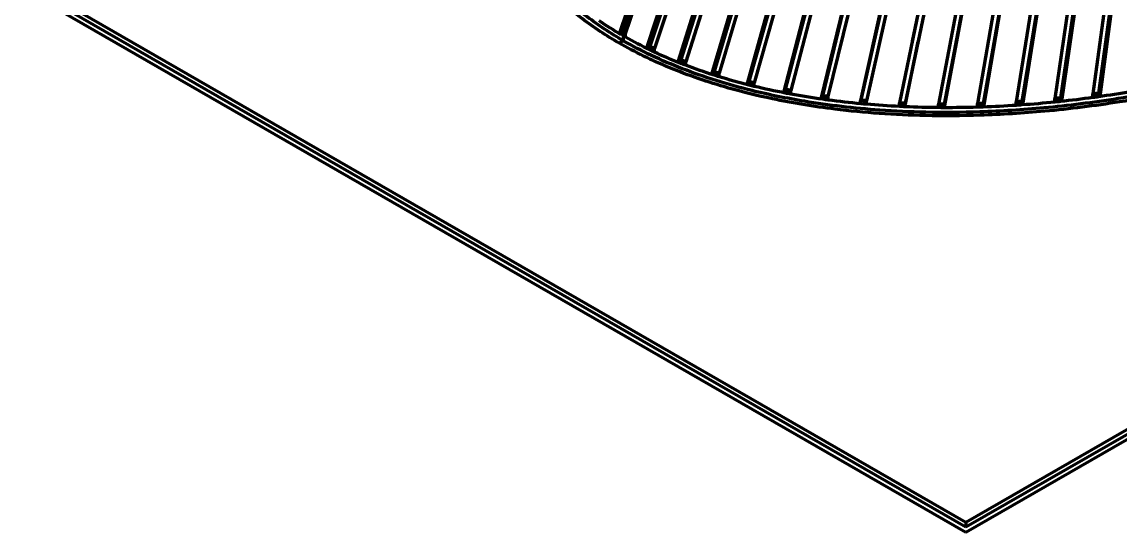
# Model space of a CAD drawing. Header units: inches. Extents: x -0.1 to 57.6, y -5.7 to 33.1.
# Drawn here: x 27.83 to 42.71, y -5.71 to 1.2 of the extents above; entities that cross this region are included whole.
import ezdxf

# ---------------------------------------------------------------- set-up
doc = ezdxf.new("R2010")
doc.units = ezdxf.units.IN
doc.header["$LTSCALE"] = 0.75
doc.header["$MEASUREMENT"] = 0
doc.layers.add('Visible', color=7, linetype='Continuous', lineweight=70)
doc.layers.add('Visible Narrow', color=7, linetype='Continuous', lineweight=35)

msp = doc.modelspace()

# ---------------------------------------------------------------- linework, layer by layer
at = {"layer": 'Visible', "extrusion": (0, 0.817547, -0.575862)}
for p, q in [((35.979, 1.0589), (37.5926, 5.8149)), ((35.9368, 1.0667), (37.5369, 5.7828)), ((36.0069, 1.0429), (37.6483, 5.7828)), ((37.8704, 5.6005), (36.2917, 0.8435)), ((37.9224, 5.6346), (36.3387, 0.8697)), ((37.9815, 5.6046), (36.3995, 0.841)), ((38.223, 5.4307), (36.7169, 0.6549)), ((38.2713, 5.4665), (36.7591, 0.6872)), ((38.3335, 5.4387), (36.8245, 0.662)), ((38.5935, 5.2739), (37.1712, 0.4914)), ((38.6377, 5.3114), (37.2079, 0.5287)), ((38.7029, 5.2859), (37.2772, 0.5071)), ((38.9803, 5.1309), (37.6497, 0.3537)), ((39.0204, 5.1699), (37.6806, 0.3949)), ((39.0882, 5.1468), (37.753, 0.377)), ((39.382, 5.0021), (38.1478, 0.2429)), ((39.4177, 5.0425), (38.1724, 0.286)), ((39.4879, 5.0219), (38.2472, 0.2718)), ((38.6787, 0.2017), (39.8282, 4.9297)), ((38.7553, 0.1911), (39.9005, 4.9117)), ((38.6604, 0.1576), (39.7969, 4.8881)), ((40.2234, 4.7893), (39.1832, 0.0965)), ((40.2501, 4.832), (39.1954, 0.1413)), ((40.3242, 4.8166), (39.2732, 0.1343)), ((40.6819, 4.7497), (39.7188, 0.104)), ((40.7575, 4.737), (39.7973, 0.1004)), ((40.6599, 4.7061), (39.8925, 0.9418)), ((41.1218, 4.6832), (40.2457, 0.0888)), ((41.1986, 4.6733), (40.3245, 0.0883)), ((41.568, 4.6327), (40.7734, 0.0944)), ((41.6458, 4.6256), (40.852, 0.097)), ((42.0189, 4.5985), (41.2995, 0.1197)), ((42.0973, 4.5942), (41.3777, 0.1251)), ((42.0769, 4.4663), (41.3871, 0.0801)), ((42.4726, 4.5806), (41.822, 0.1637)), ((42.5513, 4.5792), (41.8995, 0.1717)), ((42.5489, 4.5338), (41.9135, 0.1271)), ((42.9274, 4.5792), (42.3393, 0.2251)), ((43.0061, 4.5806), (42.4159, 0.2357)), ((43.0086, 4.5353), (42.4343, 0.1916)), ((57.477, 4.1302), (40.6181, -5.5783)), ((57.5329, 4.098), (40.6181, -5.6427)), ((40.6181, -5.7068), (57.6443, 4.098)), ((41.4196, 3.3343), (40.8565, 0.0517)), ((40.7211, 2.1678), (40.3245, 0.0472)), ((27.8345, 1.6548), (40.6181, -5.7068)), ((40.6181, -5.6427), (27.9458, 1.6548)), ((40.6181, -5.5783), (28.0017, 1.687)), ((35.9092, 1.0508), (35.9512, 1.075)), ((35.9512, 1.0259), (35.9512, 1.075)), ((36.0069, 0.9938), (36.0069, 1.0429)), ((35.979, 0.9455), (35.9233, 0.9134)), ((35.979, 0.9455), (35.9233, 0.9134)), ((35.979, 1.0098), (35.979, 0.9455)), ((35.979, 1.0098), (35.979, 0.9455)), ((36.3387, 0.8697), (36.2973, 0.8407)), ((36.2973, 0.8407), (36.3387, 0.8697)), ((36.3387, 0.8207), (36.3387, 0.8697)), ((36.3387, 0.8207), (36.3387, 0.8207)), ((36.3995, 0.7919), (36.3995, 0.841)), ((36.3995, 0.7919), (36.3995, 0.7919)), ((39.9607, 0.8887), (39.7973, 0.0863)), ((36.7591, 0.6872), (36.72, 0.6536)), ((36.72, 0.6536), (36.7591, 0.6872)), ((36.7591, 0.6382), (36.7591, 0.6872)), ((36.7591, 0.6382), (36.7591, 0.6382)), ((36.8245, 0.6129), (36.8245, 0.662)), ((36.8245, 0.6129), (36.8245, 0.6129)), ((37.2079, 0.5287), (37.1725, 0.491)), ((37.1725, 0.491), (37.2079, 0.5287)), ((37.2079, 0.4797), (37.2079, 0.5287)), ((37.2079, 0.4796), (37.2079, 0.4797)), ((37.2772, 0.4581), (37.2772, 0.5071)), ((37.2772, 0.4581), (37.2772, 0.4581)), ((37.6806, 0.3949), (37.6499, 0.3536)), ((37.6499, 0.3536), (37.6806, 0.3949)), ((37.6806, 0.3458), (37.6806, 0.3949)), ((37.6806, 0.3458), (37.6806, 0.3458)), ((37.753, 0.328), (37.753, 0.377)), ((37.753, 0.328), (37.753, 0.328)), ((38.1724, 0.286), (38.1478, 0.2429)), ((38.1478, 0.2429), (38.1724, 0.286)), ((38.1478, 0.2417), (38.1478, 0.2429)), ((38.1723, 0.2369), (38.1724, 0.2369)), ((38.1724, 0.2369), (38.1724, 0.286)), ((38.2472, 0.2228), (38.2472, 0.2718)), ((38.2472, 0.2228), (38.2472, 0.2228)), ((38.6787, 0.2017), (38.6604, 0.1576)), ((38.6604, 0.1576), (38.6787, 0.2017)), ((38.6604, 0.1552), (38.6604, 0.1576)), ((38.6787, 0.1526), (38.6787, 0.2017)), ((38.6787, 0.1526), (38.6787, 0.1526)), ((38.7553, 0.1421), (38.7553, 0.1911)), ((41.822, 0.1146), (41.822, 0.1637)), ((41.9135, 0.1271), (41.8995, 0.1717)), ((41.8995, 0.1717), (41.9135, 0.1271)), ((41.8995, 0.1227), (41.8995, 0.1717)), ((42.3393, 0.176), (42.3393, 0.2251)), ((42.3393, 0.176), (42.3393, 0.176)), ((42.4343, 0.1916), (42.4159, 0.2357)), ((42.4159, 0.2357), (42.4343, 0.1916)), ((42.4159, 0.1866), (42.4159, 0.2357)), ((42.4159, 0.1866), (42.4159, 0.1866)), ((42.4343, 0.1892), (42.4343, 0.1916)), ((38.7552, 0.1421), (38.7553, 0.1421)), ((39.1954, 0.1413), (39.1832, 0.0965)), ((39.1832, 0.0965), (39.1954, 0.1413)), ((39.1832, 0.0934), (39.1832, 0.0965)), ((39.1954, 0.0923), (39.1954, 0.1413)), ((39.1954, 0.0922), (39.1954, 0.0923)), ((39.2732, 0.0853), (39.2732, 0.1343)), ((39.2732, 0.0852), (39.2732, 0.0853)), ((39.7188, 0.104), (39.7125, 0.0588)), ((39.7125, 0.0588), (39.7188, 0.104)), ((39.7125, 0.0553), (39.7125, 0.0588)), ((39.7188, 0.055), (39.7188, 0.104)), ((39.7188, 0.055), (39.7188, 0.055)), ((39.7973, 0.0513), (39.7973, 0.1004)), ((39.7973, 0.0513), (39.7973, 0.0513)), ((40.2457, 0.0888), (40.245, 0.0434)), ((40.245, 0.0434), (40.2457, 0.0888)), ((40.245, 0.0397), (40.245, 0.0434)), ((40.2457, 0.0397), (40.2457, 0.0888)), ((40.2457, 0.0397), (40.2457, 0.0397)), ((40.3245, 0.0393), (40.3245, 0.0883)), ((40.3245, 0.0393), (40.3245, 0.0393)), ((40.7734, 0.0454), (40.7734, 0.0944)), ((40.7734, 0.0453), (40.7734, 0.0454)), ((40.8565, 0.0517), (40.852, 0.097)), ((40.852, 0.097), (40.8565, 0.0517)), ((40.852, 0.0479), (40.852, 0.097)), ((40.852, 0.0479), (40.852, 0.0479)), ((40.8565, 0.048), (40.8565, 0.0517)), ((41.2995, 0.0707), (41.2995, 0.1197)), ((41.2995, 0.0707), (41.2995, 0.0707)), ((41.3871, 0.0801), (41.3777, 0.1251)), ((41.3777, 0.1251), (41.3871, 0.0801)), ((41.3777, 0.0761), (41.3777, 0.1251)), ((41.3777, 0.0761), (41.3777, 0.0761)), ((41.3871, 0.0767), (41.3871, 0.0801)), ((41.822, 0.1146), (41.822, 0.1146)), ((41.8995, 0.1226), (41.8995, 0.1227)), ((41.9135, 0.1241), (41.9135, 0.1271)), ((40.6181, -5.5783), (40.6181, -5.6427))]:
    msp.add_line(p, q, dxfattribs=at)
at = {"layer": 'Visible', "extrusion": (-2.08167e-16, -2.08167e-16, -1)}
msp.add_arc((-40.0948, 10.223), 10.1695, 278.00468, 280.46789, dxfattribs=at)
at = {"layer": 'Visible', "extrusion": (-1.38778e-16, -2.08167e-16, -1)}
msp.add_arc((-40.2067, 15.8766), 15.8448, 260.3965, 261.98513, dxfattribs=at)
at = {"layer": 'Visible', "extrusion": (-3.46945e-16, -1.38778e-16, -1)}
msp.add_arc((-40.3151, 12.1297), 12.0895, 272.82732, 274.94435, dxfattribs=at)
at = {"layer": 'Visible', "extrusion": (-2.77556e-16, -2.08167e-16, -1)}
msp.add_arc((-40.3584, 13.0542), 13.015, 270.4959, 272.47088, dxfattribs=at)
at = {"layer": 'Visible', "extrusion": (-2.08167e-16, -1.38778e-16, -1)}
msp.add_arc((-40.2991, 15.1011), 15.0637, 264.19734, 265.89383, dxfattribs=at)
at = {"layer": 'Visible'}
for points, knots in [([(35.9233, 0.9134), (35.745, 1.0161), (35.5791, 1.1259), (35.4265, 1.2423), (35.279, 1.3548), (35.1439, 1.4734), (35.022, 1.5976), (34.9041, 1.7176), (34.7986, 1.8427), (34.7058, 1.9724), (34.6161, 2.0978), (34.5383, 2.2274), (34.4728, 2.3606), (34.4095, 2.4895), (34.3577, 2.6218), (34.3176, 2.7569), (34.2788, 2.8875), (34.2509, 3.0208), (34.234, 3.1563), (34.2177, 3.2873), (34.2118, 3.4203), (34.2161, 3.5548), (34.2203, 3.6849), (34.2341, 3.8164), (34.2575, 3.9489), (34.3023, 4.202), (34.382, 4.4587), (34.4958, 4.7159), (34.6022, 4.9563), (34.7382, 5.197), (34.9025, 5.4355), (34.9949, 5.5698), (35.0963, 5.7034), (35.2062, 5.8358)], [3.1415927, 3.1415927, 3.1415927, 3.1415927, 3.2459114, 3.2459114, 3.2459114, 3.3467662, 3.3467662, 3.3467662, 3.444272, 3.444272, 3.444272, 3.5385401, 3.5385401, 3.5385401, 3.629678, 3.629678, 3.629678, 3.7177895, 3.7177895, 3.7177895, 3.8029753, 3.8029753, 3.8029753, 3.8853323, 3.8853323, 3.8853323, 4.0426555, 4.0426555, 4.0426555, 4.1896566, 4.1896566, 4.1896566, 4.2723871, 4.2723871, 4.2723871, 4.2723871]), ([(35.979, 0.9455), (35.8032, 1.0467), (35.6397, 1.1549), (35.4893, 1.2696), (35.3439, 1.3805), (35.2108, 1.4975), (35.0905, 1.6199), (34.9743, 1.7382), (34.8701, 1.8617), (34.7786, 1.9897), (34.69, 2.1134), (34.6133, 2.2414), (34.5486, 2.373), (34.4861, 2.5003), (34.4348, 2.6309), (34.3952, 2.7645), (34.3568, 2.8937), (34.3292, 3.0255), (34.3126, 3.1596), (34.2965, 3.2891), (34.2905, 3.4208), (34.2948, 3.554), (34.299, 3.6828), (34.3127, 3.813), (34.3359, 3.9443), (34.3802, 4.1951), (34.4593, 4.4496), (34.5721, 4.7047), (34.6776, 4.9431), (34.8126, 5.182), (34.9757, 5.4188), (35.0951, 5.5923), (35.2296, 5.7647), (35.3784, 5.9349)], [3.1415927, 3.1415927, 3.1415927, 3.1415927, 3.2459114, 3.2459114, 3.2459114, 3.3467662, 3.3467662, 3.3467662, 3.444272, 3.444272, 3.444272, 3.5385401, 3.5385401, 3.5385401, 3.629678, 3.629678, 3.629678, 3.7177895, 3.7177895, 3.7177895, 3.8029753, 3.8029753, 3.8029753, 3.8853323, 3.8853323, 3.8853323, 4.0426555, 4.0426555, 4.0426555, 4.1896566, 4.1896566, 4.1896566, 4.2973457, 4.2973457, 4.2973457, 4.2973457]), ([(47.8584, 1.8907), (47.6776, 1.7866), (47.4914, 1.6856), (47.3004, 1.588), (47.0658, 1.4682), (46.8239, 1.3535), (46.576, 1.2446), (46.3442, 1.1428), (46.1072, 1.046), (45.8658, 0.9546), (45.6402, 0.8692), (45.4108, 0.7885), (45.1785, 0.7128), (44.7496, 0.5731), (44.3105, 0.4505), (43.8667, 0.3465), (43.4804, 0.2559), (43.0906, 0.1795), (42.7008, 0.1179), (42.3616, 0.0643), (42.0224, 0.0219), (41.6857, -0.0089), (41.3926, -0.0358), (41.1014, -0.0539), (40.8136, -0.0632), (40.5632, -0.0713), (40.3153, -0.0727), (40.071, -0.0674), (39.651, -0.0582), (39.2416, -0.0292), (38.8479, 0.0193), (38.5551, 0.0555), (38.2709, 0.1024), (37.9972, 0.1598), (37.7937, 0.2025), (37.596, 0.251), (37.4049, 0.3051), (37.124, 0.3847), (36.8574, 0.4764), (36.6072, 0.5796), (36.363, 0.6802), (36.1344, 0.7918), (35.9233, 0.9134)], [1.5707963, 1.5707963, 1.5707963, 1.5707963, 1.6504478, 1.6504478, 1.6504478, 1.7482819, 1.7482819, 1.7482819, 1.839697, 1.839697, 1.839697, 1.9251144, 1.9251144, 1.9251144, 2.0828144, 2.0828144, 2.0828144, 2.2200708, 2.2200708, 2.2200708, 2.3395337, 2.3395337, 2.3395337, 2.4435099, 2.4435099, 2.4435099, 2.534007, 2.534007, 2.534007, 2.6896367, 2.6896367, 2.6896367, 2.8054027, 2.8054027, 2.8054027, 2.8915159, 2.8915159, 2.8915159, 3.0180816, 3.0180816, 3.0180816, 3.1415927, 3.1415927, 3.1415927, 3.1415927]), ([(47.8027, 1.9227), (47.623, 1.8193), (47.438, 1.7189), (47.2482, 1.6219), (47.015, 1.5028), (46.7746, 1.3889), (46.5282, 1.2806), (46.2979, 1.1795), (46.0624, 1.0833), (45.8225, 0.9925), (45.5984, 0.9076), (45.3705, 0.8275), (45.1397, 0.7523), (44.7136, 0.6135), (44.2776, 0.4917), (43.837, 0.3885), (43.4535, 0.2986), (43.0666, 0.2228), (42.68, 0.1616), (42.3434, 0.1085), (42.0071, 0.0664), (41.6733, 0.0358), (41.3828, 0.0092), (41.0943, -0.0087), (40.8092, -0.0179), (40.5612, -0.0259), (40.3158, -0.0273), (40.074, -0.022), (39.8636, -0.0175), (39.656, -0.0079), (39.4518, 0.0067), (39.1007, 0.0319), (38.7597, 0.0717), (38.4319, 0.126), (38.1881, 0.1664), (37.9517, 0.2147), (37.7237, 0.2707), (37.3886, 0.3531), (37.072, 0.4521), (36.7771, 0.5667), (36.4894, 0.6786), (36.2225, 0.8052), (35.979, 0.9455)], [1.5707963, 1.5707963, 1.5707963, 1.5707963, 1.6504478, 1.6504478, 1.6504478, 1.7482819, 1.7482819, 1.7482819, 1.839697, 1.839697, 1.839697, 1.9251144, 1.9251144, 1.9251144, 2.0828144, 2.0828144, 2.0828144, 2.2200708, 2.2200708, 2.2200708, 2.3395337, 2.3395337, 2.3395337, 2.4435099, 2.4435099, 2.4435099, 2.534007, 2.534007, 2.534007, 2.6127723, 2.6127723, 2.6127723, 2.7482267, 2.7482267, 2.7482267, 2.8489852, 2.8489852, 2.8489852, 2.9970759, 2.9970759, 2.9970759, 3.1415927, 3.1415927, 3.1415927, 3.1415927]), ([(35.979, 1.0589), (35.979, 1.0507), (35.979, 1.0425), (35.979, 1.0262), (35.979, 1.018), (35.979, 1.0098)], [-3.048, -3.048, -3.048, -3.048, -1.524, -1.524, 0, 0, 0, 0]), ([(35.979, 1.0589), (35.979, 1.0507), (35.979, 1.0425), (35.979, 1.0262), (35.979, 1.018), (35.979, 1.0098)], [-3.048, -3.048, -3.048, -3.048, -1.524, -1.524, 0, 0, 0, 0]), ([(36.7917, 0.6255), (36.7868, 0.6274), (36.782, 0.6292), (36.7771, 0.6311), (36.7711, 0.6335), (36.7651, 0.6358), (36.7591, 0.6382)], [2.994645826, 2.994645826, 2.994645826, 2.994645826, 2.997075949, 2.997075949, 2.997075949, 3.0001094285, 3.0001094285, 3.0001094285, 3.0001094285]), ([(37.753, 0.328), (37.7432, 0.3303), (37.7334, 0.3327), (37.7237, 0.3351), (37.7214, 0.3357), (37.7191, 0.3363), (37.7167, 0.3368)], [2.8446771566, 2.8446771566, 2.8446771566, 2.8446771566, 2.8489852245, 2.8489852245, 2.8489852245, 2.8500100753, 2.8500100753, 2.8500100753, 2.8500100753]), ([(40.8127, 0.0466), (40.8116, 0.0465), (40.8104, 0.0465), (40.8092, 0.0464), (40.7973, 0.0461), (40.7854, 0.0457), (40.7734, 0.0453)], [2.4430832378, 2.4430832378, 2.4430832378, 2.4430832378, 2.4435098993, 2.4435098993, 2.4435098993, 2.4478659238, 2.4478659238, 2.4478659238, 2.4478659238])]:
    msp.add_open_spline(points, degree=3, knots=knots, dxfattribs=at)
for points in [[(35.9512, 1.0259), (35.8465, 1.0871), (35.7462, 1.1508), (35.6506, 1.217)], [(35.9512, 1.075), (35.9513, 1.075), (35.9513, 1.075), (35.9513, 1.075)], [(35.9513, 1.075), (35.9605, 1.0696), (35.9697, 1.0642), (35.979, 1.0589)], [(36.0069, 1.0429), (35.9976, 1.0482), (35.9883, 1.0535), (35.979, 1.0589)], [(35.979, 1.0589), (35.979, 1.0589), (35.979, 1.0589), (35.979, 1.0589)], [(35.979, 1.0589), (35.9883, 1.0535), (35.9976, 1.0482), (36.0069, 1.0429)], [(36.3387, 0.8207), (36.2239, 0.8758), (36.1132, 0.9335), (36.0069, 0.9938)], [(39.9791, 0.9785), (39.9729, 0.9486), (39.9668, 0.9186), (39.9607, 0.8887)], [(36.3995, 0.841), (36.3791, 0.8505), (36.3588, 0.8601), (36.3387, 0.8697)], [(36.3387, 0.8697), (36.3488, 0.8649), (36.3589, 0.8601), (36.369, 0.8553)], [(36.369, 0.8062), (36.3589, 0.811), (36.3488, 0.8159), (36.3387, 0.8207)], [(36.369, 0.8062), (36.3589, 0.811), (36.3488, 0.8159), (36.3387, 0.8207)], [(36.369, 0.8553), (36.3792, 0.8505), (36.3893, 0.8457), (36.3995, 0.841)], [(36.3995, 0.7919), (36.3893, 0.7967), (36.3792, 0.8015), (36.369, 0.8062)], [(36.3995, 0.7919), (36.3893, 0.7967), (36.3792, 0.8015), (36.369, 0.8062)], [(36.7591, 0.6382), (36.6353, 0.6867), (36.5154, 0.738), (36.3995, 0.7919)], [(36.8245, 0.662), (36.8025, 0.6703), (36.7807, 0.6787), (36.7591, 0.6872)], [(36.7591, 0.6872), (36.7699, 0.683), (36.7808, 0.6787), (36.7917, 0.6745)], [(36.7917, 0.6255), (36.7808, 0.6297), (36.7699, 0.6339), (36.7591, 0.6382)], [(36.7917, 0.6745), (36.8026, 0.6703), (36.8135, 0.6661), (36.8245, 0.662)], [(36.8245, 0.6129), (36.8135, 0.6171), (36.8026, 0.6213), (36.7917, 0.6255)], [(36.8245, 0.6129), (36.8135, 0.6171), (36.8026, 0.6213), (36.7917, 0.6255)], [(37.2079, 0.4796), (37.0765, 0.5213), (36.9486, 0.5657), (36.8245, 0.6129)], [(37.2772, 0.5071), (37.254, 0.5142), (37.2309, 0.5214), (37.2079, 0.5287)], [(37.2079, 0.5287), (37.2194, 0.5251), (37.2309, 0.5214), (37.2425, 0.5178)], [(37.2425, 0.4688), (37.2309, 0.4724), (37.2194, 0.476), (37.2079, 0.4797)], [(37.2425, 0.4688), (37.2309, 0.4724), (37.2194, 0.476), (37.2079, 0.4796)], [(37.2425, 0.5178), (37.254, 0.5142), (37.2656, 0.5107), (37.2772, 0.5071)], [(37.2772, 0.4581), (37.2656, 0.4616), (37.254, 0.4652), (37.2425, 0.4688)], [(37.2772, 0.4581), (37.2656, 0.4616), (37.254, 0.4652), (37.2425, 0.4688)], [(37.6806, 0.3458), (37.5429, 0.3804), (37.4083, 0.4179), (37.2772, 0.4581)], [(37.753, 0.377), (37.7288, 0.3829), (37.7047, 0.3888), (37.6806, 0.3949)], [(37.6806, 0.3949), (37.6926, 0.3919), (37.7047, 0.3889), (37.7167, 0.3859)], [(37.7167, 0.3368), (37.7047, 0.3398), (37.6926, 0.3428), (37.6806, 0.3458)], [(37.7167, 0.3368), (37.7047, 0.3398), (37.6926, 0.3428), (37.6806, 0.3458)], [(37.7167, 0.3859), (37.7288, 0.3829), (37.7409, 0.38), (37.753, 0.377)], [(37.753, 0.328), (37.7409, 0.3309), (37.7288, 0.3339), (37.7167, 0.3368)], [(38.1723, 0.2369), (38.0297, 0.2645), (37.8898, 0.2948), (37.753, 0.328)], [(38.2097, 0.2298), (38.1972, 0.2321), (38.1848, 0.2345), (38.1723, 0.2369)], [(38.2472, 0.2718), (38.2222, 0.2764), (38.1972, 0.2811), (38.1724, 0.286)], [(38.1724, 0.286), (38.1848, 0.2836), (38.1972, 0.2812), (38.2097, 0.2788)], [(38.2097, 0.2298), (38.1972, 0.2321), (38.1848, 0.2345), (38.1724, 0.2369)], [(38.2097, 0.2788), (38.2222, 0.2765), (38.2347, 0.2741), (38.2472, 0.2718)], [(38.2472, 0.2228), (38.2347, 0.2251), (38.2222, 0.2274), (38.2097, 0.2298)], [(38.2472, 0.2228), (38.2347, 0.2251), (38.2222, 0.2274), (38.2097, 0.2298)], [(38.7553, 0.1911), (38.7297, 0.1945), (38.7041, 0.198), (38.6787, 0.2017)], [(38.6787, 0.2017), (38.6914, 0.1999), (38.7042, 0.1981), (38.7169, 0.1963)], [(38.7169, 0.1473), (38.7042, 0.149), (38.6914, 0.1508), (38.6787, 0.1526)], [(38.7169, 0.1473), (38.7041, 0.149), (38.6914, 0.1508), (38.6787, 0.1526)], [(38.7169, 0.1963), (38.7297, 0.1946), (38.7425, 0.1928), (38.7553, 0.1911)], [(41.8995, 0.1717), (41.8737, 0.1689), (41.8479, 0.1662), (41.822, 0.1637)], [(41.822, 0.1637), (41.835, 0.165), (41.8479, 0.1663), (41.8608, 0.1676)], [(41.8608, 0.1676), (41.8737, 0.169), (41.8866, 0.1703), (41.8995, 0.1717)], [(42.3393, 0.176), (42.1925, 0.156), (42.0458, 0.1383), (41.8995, 0.1226)], [(42.4159, 0.2357), (42.3904, 0.232), (42.3649, 0.2285), (42.3393, 0.2251)], [(42.3393, 0.2251), (42.3521, 0.2268), (42.3649, 0.2285), (42.3776, 0.2303)], [(42.3776, 0.1812), (42.3649, 0.1795), (42.3521, 0.1777), (42.3393, 0.176)], [(42.3776, 0.1812), (42.3649, 0.1795), (42.3521, 0.1777), (42.3393, 0.176)], [(42.3776, 0.2303), (42.3904, 0.232), (42.4031, 0.2338), (42.4159, 0.2357)], [(42.4159, 0.1866), (42.4031, 0.1848), (42.3904, 0.183), (42.3776, 0.1812)], [(42.4159, 0.1866), (42.4031, 0.1848), (42.3904, 0.183), (42.3776, 0.1812)], [(38.7552, 0.1421), (38.7425, 0.1438), (38.7297, 0.1455), (38.7169, 0.1473)], [(38.7553, 0.1421), (38.7425, 0.1438), (38.7297, 0.1455), (38.7169, 0.1473)], [(39.1954, 0.0922), (39.0466, 0.1062), (38.8998, 0.1228), (38.7552, 0.1421)], [(39.2732, 0.1343), (39.2472, 0.1365), (39.2213, 0.1389), (39.1954, 0.1413)], [(39.1954, 0.1413), (39.2083, 0.1401), (39.2213, 0.1389), (39.2343, 0.1377)], [(39.2343, 0.0887), (39.2213, 0.0898), (39.2083, 0.091), (39.1954, 0.0923)], [(39.2343, 0.0887), (39.2213, 0.0898), (39.2083, 0.091), (39.1954, 0.0922)], [(39.2343, 0.1377), (39.2472, 0.1366), (39.2602, 0.1354), (39.2732, 0.1343)], [(39.2732, 0.0852), (39.2602, 0.0864), (39.2472, 0.0875), (39.2343, 0.0887)], [(39.2732, 0.0853), (39.2602, 0.0864), (39.2472, 0.0875), (39.2343, 0.0887)], [(39.7973, 0.1004), (39.7711, 0.1015), (39.745, 0.1027), (39.7188, 0.104)], [(39.7188, 0.104), (39.7319, 0.1034), (39.745, 0.1027), (39.758, 0.1021)], [(39.758, 0.0531), (39.745, 0.0537), (39.7319, 0.0543), (39.7188, 0.055)], [(39.758, 0.0531), (39.745, 0.0537), (39.7319, 0.0543), (39.7188, 0.055)], [(39.758, 0.1021), (39.7711, 0.1015), (39.7842, 0.101), (39.7973, 0.1004)], [(39.7973, 0.0513), (39.7842, 0.0519), (39.7711, 0.0525), (39.758, 0.0531)], [(39.7973, 0.0513), (39.7842, 0.0519), (39.7711, 0.0525), (39.758, 0.0531)], [(40.3245, 0.0883), (40.2982, 0.0884), (40.272, 0.0885), (40.2457, 0.0888)], [(40.2457, 0.0888), (40.2589, 0.0887), (40.272, 0.0886), (40.2851, 0.0885)], [(40.2851, 0.0394), (40.272, 0.0395), (40.2589, 0.0396), (40.2457, 0.0397)], [(40.2851, 0.0394), (40.272, 0.0395), (40.2589, 0.0396), (40.2457, 0.0397)], [(40.2851, 0.0885), (40.2982, 0.0884), (40.3114, 0.0884), (40.3245, 0.0883)], [(40.3245, 0.0393), (40.3114, 0.0393), (40.2982, 0.0393), (40.2851, 0.0394)], [(40.3245, 0.0393), (40.3114, 0.0393), (40.2982, 0.0393), (40.2851, 0.0394)], [(40.7734, 0.0453), (40.6227, 0.0408), (40.473, 0.0388), (40.3245, 0.0393)], [(40.852, 0.097), (40.8258, 0.096), (40.7996, 0.0951), (40.7734, 0.0944)], [(40.7734, 0.0944), (40.7865, 0.0948), (40.7996, 0.0952), (40.8127, 0.0956)], [(40.8127, 0.0466), (40.7996, 0.0461), (40.7865, 0.0457), (40.7734, 0.0454)], [(40.8127, 0.0956), (40.8258, 0.096), (40.8389, 0.0965), (40.852, 0.097)], [(40.852, 0.0479), (40.8389, 0.0474), (40.8258, 0.047), (40.8127, 0.0466)], [(40.852, 0.0479), (40.8389, 0.0474), (40.8258, 0.047), (40.8127, 0.0466)], [(41.2995, 0.0707), (41.1496, 0.0607), (41.0003, 0.0531), (40.852, 0.0479)], [(41.3777, 0.1251), (41.3516, 0.1232), (41.3256, 0.1214), (41.2995, 0.1197)], [(41.2995, 0.1197), (41.3125, 0.1206), (41.3256, 0.1215), (41.3386, 0.1224)], [(41.3386, 0.0733), (41.3256, 0.0724), (41.3125, 0.0715), (41.2995, 0.0707)], [(41.3386, 0.0733), (41.3256, 0.0724), (41.3125, 0.0715), (41.2995, 0.0707)], [(41.3386, 0.1224), (41.3516, 0.1233), (41.3647, 0.1242), (41.3777, 0.1251)], [(41.3777, 0.0761), (41.3647, 0.0751), (41.3516, 0.0742), (41.3386, 0.0733)], [(41.3777, 0.0761), (41.3647, 0.0751), (41.3516, 0.0742), (41.3386, 0.0733)], [(41.8608, 0.1186), (41.8479, 0.1172), (41.835, 0.1159), (41.822, 0.1146)], [(41.8608, 0.1186), (41.8479, 0.1172), (41.8349, 0.1159), (41.822, 0.1146)], [(41.8995, 0.1227), (41.8866, 0.1213), (41.8737, 0.1199), (41.8608, 0.1186)], [(41.8995, 0.1226), (41.8866, 0.1213), (41.8737, 0.1199), (41.8608, 0.1186)]]:
    msp.add_open_spline(points, degree=3, dxfattribs=at)
at = {"layer": 'Visible Narrow', "extrusion": (0, 0.817547, -0.575862)}
for p, q in [((35.9513, 1.0259), (35.9513, 1.075)), ((35.979, 1.0098), (35.979, 1.0589)), ((36.369, 0.8062), (36.369, 0.8553)), ((36.7917, 0.6255), (36.7917, 0.6745)), ((37.2425, 0.4688), (37.2425, 0.5178)), ((37.7167, 0.3368), (37.7167, 0.3859)), ((38.2097, 0.2298), (38.2097, 0.2788)), ((38.7169, 0.1473), (38.7169, 0.1963)), ((41.8608, 0.1186), (41.8608, 0.1676)), ((42.3776, 0.1812), (42.3776, 0.2303)), ((39.2343, 0.0887), (39.2343, 0.1377)), ((39.758, 0.0531), (39.758, 0.1021)), ((40.2851, 0.0394), (40.2851, 0.0885)), ((40.8127, 0.0466), (40.8127, 0.0956)), ((41.3386, 0.0733), (41.3386, 0.1224))]:
    msp.add_line(p, q, dxfattribs=at)
at = {"layer": 'Visible Narrow'}
for points in [[(35.9513, 1.0259), (35.9513, 1.0259), (35.9513, 1.0259), (35.9512, 1.0259)], [(35.979, 1.0098), (35.9697, 1.0152), (35.9605, 1.0205), (35.9513, 1.0259)], [(35.979, 1.0098), (35.979, 1.0098), (35.979, 1.0098), (35.979, 1.0098)], [(36.0069, 0.9938), (35.9976, 0.9992), (35.9883, 1.0045), (35.979, 1.0098)]]:
    msp.add_open_spline(points, degree=3, dxfattribs=at)

doc.saveas('drawing.dxf')
